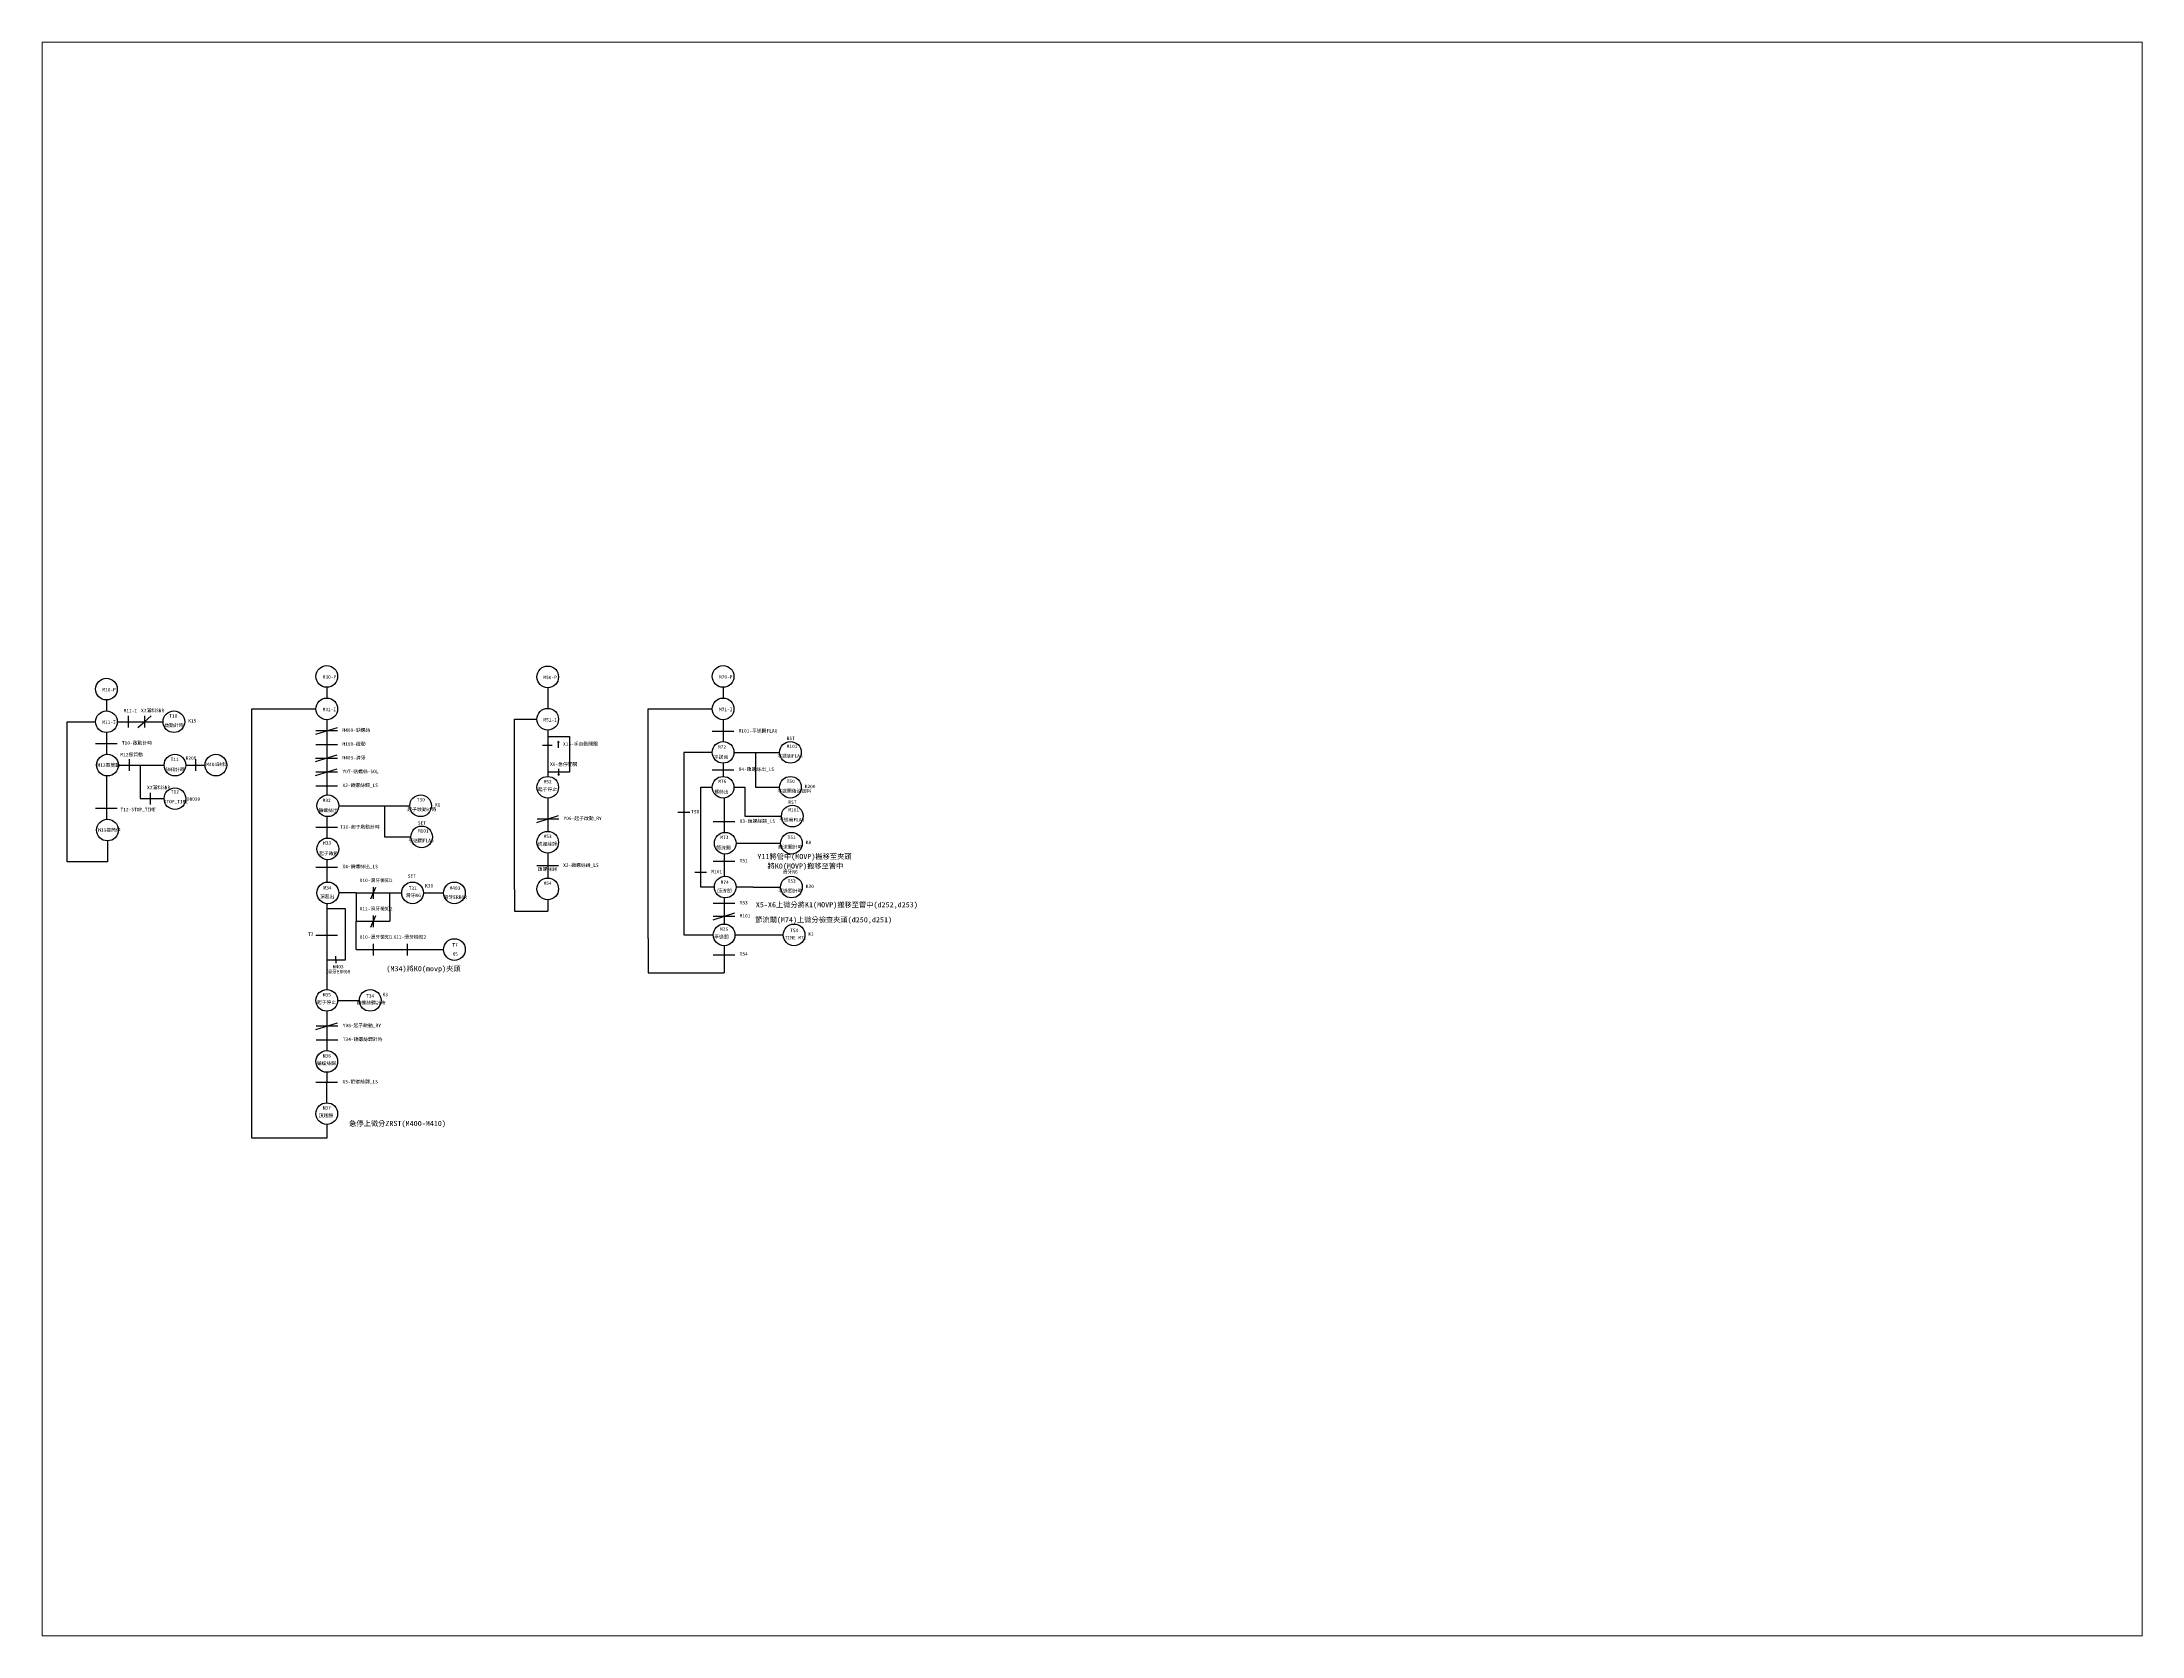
# Paper-space layout '配置1' of a CAD drawing. Extents: x 26 to 231, y 20 to 176.
# The model-space entities are those that its viewports show. They can reach past a viewport. Long polylines and large blocks are cut down to what shows.
import ezdxf

# ---------------------------------------------------------------- set-up
doc = ezdxf.new("R2010")
doc.units = 0
doc.layers.get('0').update_dxf_attribs({"linetype": 'CONTINUOUS'})
doc.layers.add('圖框層', color=7, linetype='CONTINUOUS')
doc.layers.add('標尺寸層', color=3, linetype='CONTINUOUS')
doc.styles.add('STSL', font='KAIU.TTF')

msp = doc.modelspace()

# ---------------------------------------------------------------- linework, layer by layer
for centre in [(38.9, 192), (166.9, 199.4), (295.2, 199.1), (295.2, 199.1), (397.1, 199.4), (166.9, 180.5), (166.9, 180.5), (166.9, 180.5), (166.9, 180.5), (397.1, 180.5), (397.1, 180.5), (397.1, 180.5), (397.1, 180.5), (38.9, 173.1), (38.9, 173.1), (38.9, 173.1), (38.9, 173.1), (78.1, 173.1), (295.2, 174.5), (397.1, 155.3), (436.2, 155.3), (39.5, 147.9), (78.7, 147.9), (102.5, 147.9), (78.7, 128.4), (295.2, 135), (397.1, 135), (436.2, 135), (167.5, 124.3), (221.4, 124.3), (437.3, 118.3), (39.5, 110.2), (222, 106.2), (167.5, 99.2), (295.2, 103.1), (398.3, 102.5), (436.8, 102.5), (167.5, 73.7), (216.7, 73.7), (241, 73.7), (295.2, 76), (398.3, 77.1), (436.8, 77.1), (397.7, 49.3), (438.3, 49.3), (241, 40.8), (166.9, 11.3), (192.1, 11.3), (166.9, -24.2), (166.9, -54.5)]:
    msp.add_circle(centre, 6.3)
at = {"layer": '標尺寸層', "color": 7}
for p, q in [((38.9, 185.7), (38.9, 179.4)), ((166.9, 193.1), (166.9, 186.8)), ((295.2, 192.8), (295.2, 180.8)), ((397.1, 193.1), (397.1, 186.8)), ((16.1, 91.7), (16.1, 173.1)), ((16.1, 173.1), (32.6, 173.1)), ((45.2, 173.1), (57.8, 173.1)), ((51.5, 176.5), (51.5, 169.7)), ((57.2, 169.7), (61.1, 173.1)), ((57.8, 173.1), (71.8, 173.1)), ((61.1, 176.5), (61.1, 169.7)), ((61.1, 173.1), (64.9, 176.5)), ((123.4, -68.7), (123.4, 180.5)), ((123.4, 180.5), (160.6, 180.5)), ((166.9, 174.2), (166.9, 130.6)), ((275.9, 75.7), (275.9, 174.5)), ((275.9, 174.5), (288.9, 174.5)), ((353.5, 47.3), (353.5, 180.5)), ((353.5, 180.5), (390.8, 180.5)), ((397.1, 174.2), (397.1, 161.6)), ((32.6, 160.5), (45.2, 160.5)), ((38.9, 166.8), (38.9, 154.2)), ((160.6, 165.9), (173.2, 169.8)), ((160.6, 167.9), (173.2, 167.9)), ((160.6, 159.9), (173.2, 159.9)), ((292.1, 159.5), (297.9, 159.5)), ((295.2, 168.2), (295.2, 143.8)), ((295.2, 164.5), (301.5, 164.5)), ((295.2, 164.5), (307.8, 164.5)), ((301, 161), (301.4, 161.8)), ((301, 161), (301.4, 161)), ((301.4, 158), (301.4, 161.8)), ((301.9, 161), (301.4, 161.8)), ((301.9, 161), (301.4, 161)), ((307.8, 164.5), (307.8, 143.8)), ((390.8, 167.5), (403.4, 167.5)), ((45.8, 147.9), (58.4, 147.9)), ((52.1, 151.3), (52.1, 144.5)), ((58.4, 147.9), (72.4, 147.9)), ((58.4, 147.9), (58.4, 134.9)), ((85, 147.9), (96.2, 147.9)), ((90.7, 151.3), (90.7, 144.5)), ((160.4, 149.9), (173, 153.8)), ((160.4, 151.9), (173, 151.9)), ((160.6, 151.9), (173.2, 151.9)), ((390.8, 155.3), (374.2, 155.3)), ((374.2, 155.3), (374.2, 49.3)), ((397.1, 149), (397.1, 149)), ((397.1, 149), (397.1, 141.3)), ((403.4, 155.3), (416, 155.3)), ((416, 155.3), (429.9, 155.3)), ((416, 155.3), (416, 135)), ((38.9, 141.7), (38.9, 116.5)), ((58.4, 134.9), (58.4, 128.4)), ((160.4, 141.9), (173, 145.8)), ((160.6, 143.9), (173.2, 143.9)), ((160.6, 135.9), (173.2, 135.9)), ((307.8, 143.8), (295.2, 143.8)), ((295.2, 143.8), (295.2, 141.3)), ((301, 142.7), (301.5, 141.9)), ((301, 142.7), (301.5, 142.7)), ((301.5, 145.7), (301.5, 141.9)), ((301.9, 142.7), (301.5, 141.9)), ((301.9, 142.7), (301.5, 142.7)), ((384.1, 77.1), (384.1, 135)), ((384.1, 135), (390.8, 135)), ((390.8, 145.1), (403.4, 145.1)), ((403.4, 135), (409.7, 135)), ((409.7, 135), (409.7, 118.3)), ((416, 135), (429.9, 135)), ((32.6, 122.8), (45.2, 122.8)), ((58.4, 128.4), (70.6, 128.4)), ((64.3, 131.8), (64.3, 125.1)), ((70.6, 128.4), (72.4, 128.4)), ((173.8, 124.3), (186.4, 124.3)), ((186.4, 124.3), (200.4, 124.3)), ((200.4, 124.3), (215.1, 124.3)), ((200.4, 124.3), (200.4, 106.2)), ((295.2, 128.7), (295.2, 109.4)), ((397.7, 128.9), (397.7, 121.4)), ((160.6, 111.8), (173.2, 111.8)), ((166.9, 118), (166.9, 105.4)), ((166.9, 118), (166.9, 111.8)), ((288.9, 114.6), (301.5, 118.6)), ((289.1, 116.6), (301.7, 116.6)), ((370.8, 120.5), (374.2, 120.5)), ((374.2, 120.5), (377.7, 120.5)), ((391.4, 115.1), (404, 115.1)), ((397.7, 121.4), (397.7, 115.2)), ((397.7, 121.4), (397.7, 108.8)), ((409.7, 118.3), (431, 118.3)), ((39.5, 103.9), (39.5, 91.7)), ((200.4, 106.2), (215.7, 106.2)), ((404.6, 102.5), (430.5, 102.5)), ((39.5, 91.7), (16.1, 91.7)), ((160.6, 88.7), (173.2, 88.7)), ((166.9, 92.9), (166.9, 92.8)), ((166.9, 92.8), (166.9, 86.5)), ((166.9, 86.5), (166.9, 80)), ((288.9, 89.5), (301.5, 89.5)), ((295.2, 96.8), (295.2, 82.3)), ((380.7, 85.8), (384.1, 85.8)), ((384.1, 85.8), (387.5, 85.8)), ((391.4, 92.1), (404, 92.1)), ((397.7, 96.2), (397.7, 96.2)), ((397.7, 96.2), (397.7, 89.8)), ((397.7, 89.8), (397.7, 83.3)), ((183.9, 73.7), (173.8, 73.7)), ((183.9, 73.7), (196.5, 73.7)), ((183.9, 73.7), (183.9, 57.2)), ((192.5, 70.3), (195.4, 77.1)), ((193.9, 77.1), (193.9, 70.3)), ((196.5, 73.7), (210.4, 73.7)), ((203.5, 63), (203.5, 73.7)), ((223, 73.7), (234.7, 73.7)), ((275.9, 75.7), (275.9, 63.1)), ((392, 77.1), (384.1, 77.1)), ((414.6, 77.1), (404.6, 77.1)), ((414.6, 77.1), (427.2, 77.1)), ((427.2, 77.1), (430.5, 77.1)), ((166.9, 67.4), (166.9, 61.3)), ((166.9, 64.6), (177.5, 64.6)), ((166.9, 61.3), (166.9, 17.6)), ((177.5, 64.6), (177.5, 34.6)), ((203.5, 63), (203.5, 57.2)), ((275.9, 63.1), (295.2, 63.1)), ((295.2, 69.7), (295.2, 63.1)), ((391.4, 67.7), (404, 67.7)), ((391.4, 58.1), (404, 62.1)), ((397.7, 70.8), (397.7, 64.6)), ((397.7, 64.6), (397.7, 55.6)), ((160.6, 49.1), (173.2, 49.1)), ((183.9, 57.2), (203.5, 57.2)), ((183.9, 40.8), (183.9, 57.2)), ((192.5, 53.8), (195.4, 60.6)), ((193.9, 60.6), (193.9, 53.8)), ((374.2, 49.3), (391.4, 49.3)), ((391.4, 60.1), (404, 60.1)), ((404, 49.3), (416.6, 49.3)), ((416.6, 49.3), (432, 49.3)), ((172.2, 34.6), (172.2, 37)), ((183.9, 40.8), (203.5, 40.8)), ((193.9, 44.2), (193.9, 37.4)), ((203.5, 40.8), (234.7, 40.8)), ((213.5, 44.2), (213.5, 37.4)), ((353.5, 47.3), (353.5, 27.2)), ((391.4, 37.8), (404, 37.8)), ((397.7, 43), (397.7, 37.8)), ((397.7, 37.8), (397.7, 27.2)), ((177.5, 34.6), (166.9, 34.6)), ((172.2, 34.6), (172.2, 32.8)), ((353.5, 27.2), (397.7, 27.2)), ((166.9, 5), (166.9, -12.3)), ((173.2, 11.3), (185.8, 11.3)), ((160.6, -5.6), (173.2, -1.7)), ((160.8, -3.6), (173.4, -3.6)), ((160.8, -11.6), (173.4, -11.6)), ((166.9, -12.3), (166.9, -17.9)), ((160.6, -36.2), (173.2, -36.2)), ((166.9, -30.5), (166.9, -36.2)), ((166.9, -48.2), (166.9, -36.2)), ((166.9, -60.8), (166.9, -68.7)), ((166.9, -68.7), (123.4, -68.7))]:
    msp.add_line(p, q, dxfattribs=at)

# ---------------------------------------------------------------- texts
at = {"layer": '圖框層', "color": 4, "style": 'STSL'}
for s, height, p in [('M30-P', 2, (164.5, 198.1)), ('M50-P', 2, (292.7, 197.8)), ('M50-P', 2, (292.7, 197.8)), ('M70-P', 2, (394.7, 198.1)), ('M10-P', 2, (36.5, 190.7)), ('M11-I', 2, (36.5, 171.8)), ('M11-I', 2, (48.9, 178.5)), ('X7滿料SNR', 2, (59, 178.6)), ('啟動計時', 2, (72.5, 170)), ('T10', 2, (75.4, 175.5)), ('K15', 2, (86.4, 172.6)), ('M31-I', 2, (164.5, 179.2)), ('M51-I', 2, (292.7, 173.2)), ('M71-I', 2, (394.7, 179.2)), ('T10-啟動計時', 2, (47.9, 159.8)), ('M400-缺螺絲', 2, (176, 167.2)), ('M100-啟動', 2, (176, 159.2)), ('X15-手自動開關 ', 2, (304.1, 159.2)), ('M72', 2, (394.1, 157.4)), ('M101-平送開FLAG', 2, (406.1, 166.8)), ('RST', 2, (434, 162.4)), ('M101', 2, (434, 157.8)), ('M12振筒動', 2, (33.7, 146.9)), ('M12振筒動', 2, (47, 153)), ('缺料計時', 2, (73.1, 144.3)), ('T11', 2, (76.2, 150.2)), ('K200', 2, (84.9, 151)), ('M404缺料', 2, (96.9, 147.3)), ('M403-滑牙', 2, (176, 151.2)), ('X0-急停開關 ', 2, (296.6, 147.4)), ('平送開 ', 2, (391.7, 151.6)), ('X4-鎖螺絲出_LS', 2, (406.1, 144.5)), ('平送開FLAG', 2, (428.6, 152.2)), ('X7滿料SNR', 2, (62.5, 133.9)), ('Y07-送螺絲-SOL', 2, (176, 143.2)), ('X3-鎖螺絲歸_LS', 2, (176, 135.2)), ('起子停止', 2, (289.4, 132.9)), ('M52', 2, (292.8, 137.3)), ('M76', 2, (394.3, 137.5)), ('平送開後沒送料', 2, (428.6, 131.9)), ('T50', 2, (434, 137.5)), ('K200', 2, (444.5, 134.5)), ('T12-STOP_TIME', 2, (47.1, 121.1)), ('STOP_TIME', 2, (72.2, 125.7)), ('T12', 2, (76.3, 131.4)), ('D8030', 2, (85.6, 127.2)), ('鎖螺絲出', 2, (162.1, 120.6)), ('M32', 2, (164.5, 126.4)), ('起子啟動計時', 2, (213.7, 121.2)), ('T30', 2, (219.2, 126.8)), ('K1', 2, (229.7, 123.8)), ('螺絲出', 2, (391.9, 131.4)), ('RST', 2, (435, 125.4)), ('M101', 2, (435, 120.9)), ('M13振筒停', 2, (34.1, 109.2)), ('T30-起子啟動計時', 2, (174.6, 111)), ('SET ', 2, (219.8, 113.3)), ('M101', 2, (219.8, 108.7)), ('Y06-起子啟動_RY', 2, (304.4, 116)), ('T50', 2, (378.6, 119.8)), ('X3-鎖螺絲歸_LS', 2, (406.7, 114.4)), ('平送開FLAG', 2, (429.6, 115.2)), ('起子啟動', 2, (162.4, 95.6)), ('M33', 2, (164.8, 101.7)), ('平送開FLAG', 2, (214.3, 103.1)), ('鎖螺絲歸 ', 2, (289.4, 101.1)), ('M53', 2, (292.8, 105.5)), ('節流開 ', 2, (393.1, 98.9)), ('M73', 2, (395.5, 105)), ('節流關計時 ', 2, (429.1, 99.4)), ('T51', 2, (434.6, 105)), ('K8', 2, (445.1, 102)), ('X4-鎖螺絲出_LS', 2, (176, 88)), ('鎖螺絲歸 ', 2, (289.4, 86.5)), ('X3-鎖螺絲歸_LS', 2, (304.2, 88.8)), ('M101', 2, (390.3, 85.1)), ('T51', 2, (406.7, 91.4)), ('Y11將管中(MOVP)搬移至夾頭', 3, (417, 93.3)), ('將K0(MOVP)搬移至管中', 3, (422.9, 87.8)), ('滑牙NG ', 2, (431.7, 84.9)), ('M34', 2, (165, 75.6)), ('X10-滑牙檢知1 ', 2, (186, 80)), ('滑牙NG ', 2, (212.8, 71.3)), ('SET', 2, (213.9, 82.5)), ('T31', 2, (214.5, 75.4)), ('K30', 2, (224, 76.8)), ('M403 ', 2, (238.2, 75.5)), ('M54', 2, (292.8, 78.3)), ('節流關 ', 2, (393.7, 73.9)), ('M74', 2, (395.7, 78.9)), ('平送關計時 ', 2, (429.1, 73.9)), ('T53', 2, (434.6, 79.6)), ('K30', 2, (445.1, 76.5)), ('頂起出', 2, (162.9, 70.6)), ('X11-滑牙檢知2 ', 2, (186, 63.5)), ('滑牙ERROR ', 2, (234.8, 70.2)), ('T53', 2, (406.7, 67)), ('M101', 2, (406.7, 59.4)), ('X5-X6上微分將K1(MOVP)搬移至管中(d252,d253)', 3, (416.1, 65.3)), ('T7', 2, (156, 48.7)), ('X10-滑牙檢知1 ', 2, (186, 47.1)), ('X11-滑牙檢知2 ', 2, (205.6, 47.1)), ('平送關 ', 2, (391.9, 47.2)), ('M75', 2, (395.3, 51.6)), ('節流關(M74)上微分檢查夾頭(d250,d251)', 3, (415.7, 56.6)), ('T54', 2, (436.1, 50.9)), ('K1', 2, (446.6, 48.8)), ('T7', 2, (239.8, 42.5)), ('K5', 2, (239.9, 37.2)), ('T54', 2, (406.7, 37.2)), ('TIME M71 ', 2, (432.9, 46.7)), ('滑牙ERROR ', 2, (167.1, 26.9)), ('M403 ', 2, (170.4, 29.9)), ('(M34)將K0(movp)夾頭', 3, (201.5, 28.2)), ('M35', 2, (164.6, 13.6)), ('T34', 2, (189.8, 12.9)), ('K3', 2, (199.3, 13.7)), ('起子停止', 2, (161.1, 9.2)), ('鎖螺絲歸計時 ', 2, (184.2, 8.9)), ('Y06-起子啟動_RY', 2, (176.2, -4.3)), ('T34-鎖螺絲歸計時 ', 2, (176.2, -12.3)), ('鎖螺絲歸 ', 2, (161.1, -26.3)), ('M36', 2, (164.6, -21.9)), ('X3-鎖螺絲歸_LS', 2, (176, -36.9)), ('頂起歸 ', 2, (162.2, -56.6)), ('M37', 2, (164.6, -52.1)), ('急停上微分ZRST(M400-M410)', 3, (179.9, -61.7))]:
    msp.add_text(s, height=height, dxfattribs=at).set_placement(p)

psp = doc.layouts.new('配置1')

# ---------------------------------------------------------------- viewports
at = {"layer": '標尺寸層'}
psp.add_viewport(center=(128.5, 97.5), size=(205.6, 156), view_center_point=(611.37, 104.98), view_height=925.5311, dxfattribs=at)

doc.saveas('drawing.dxf')
